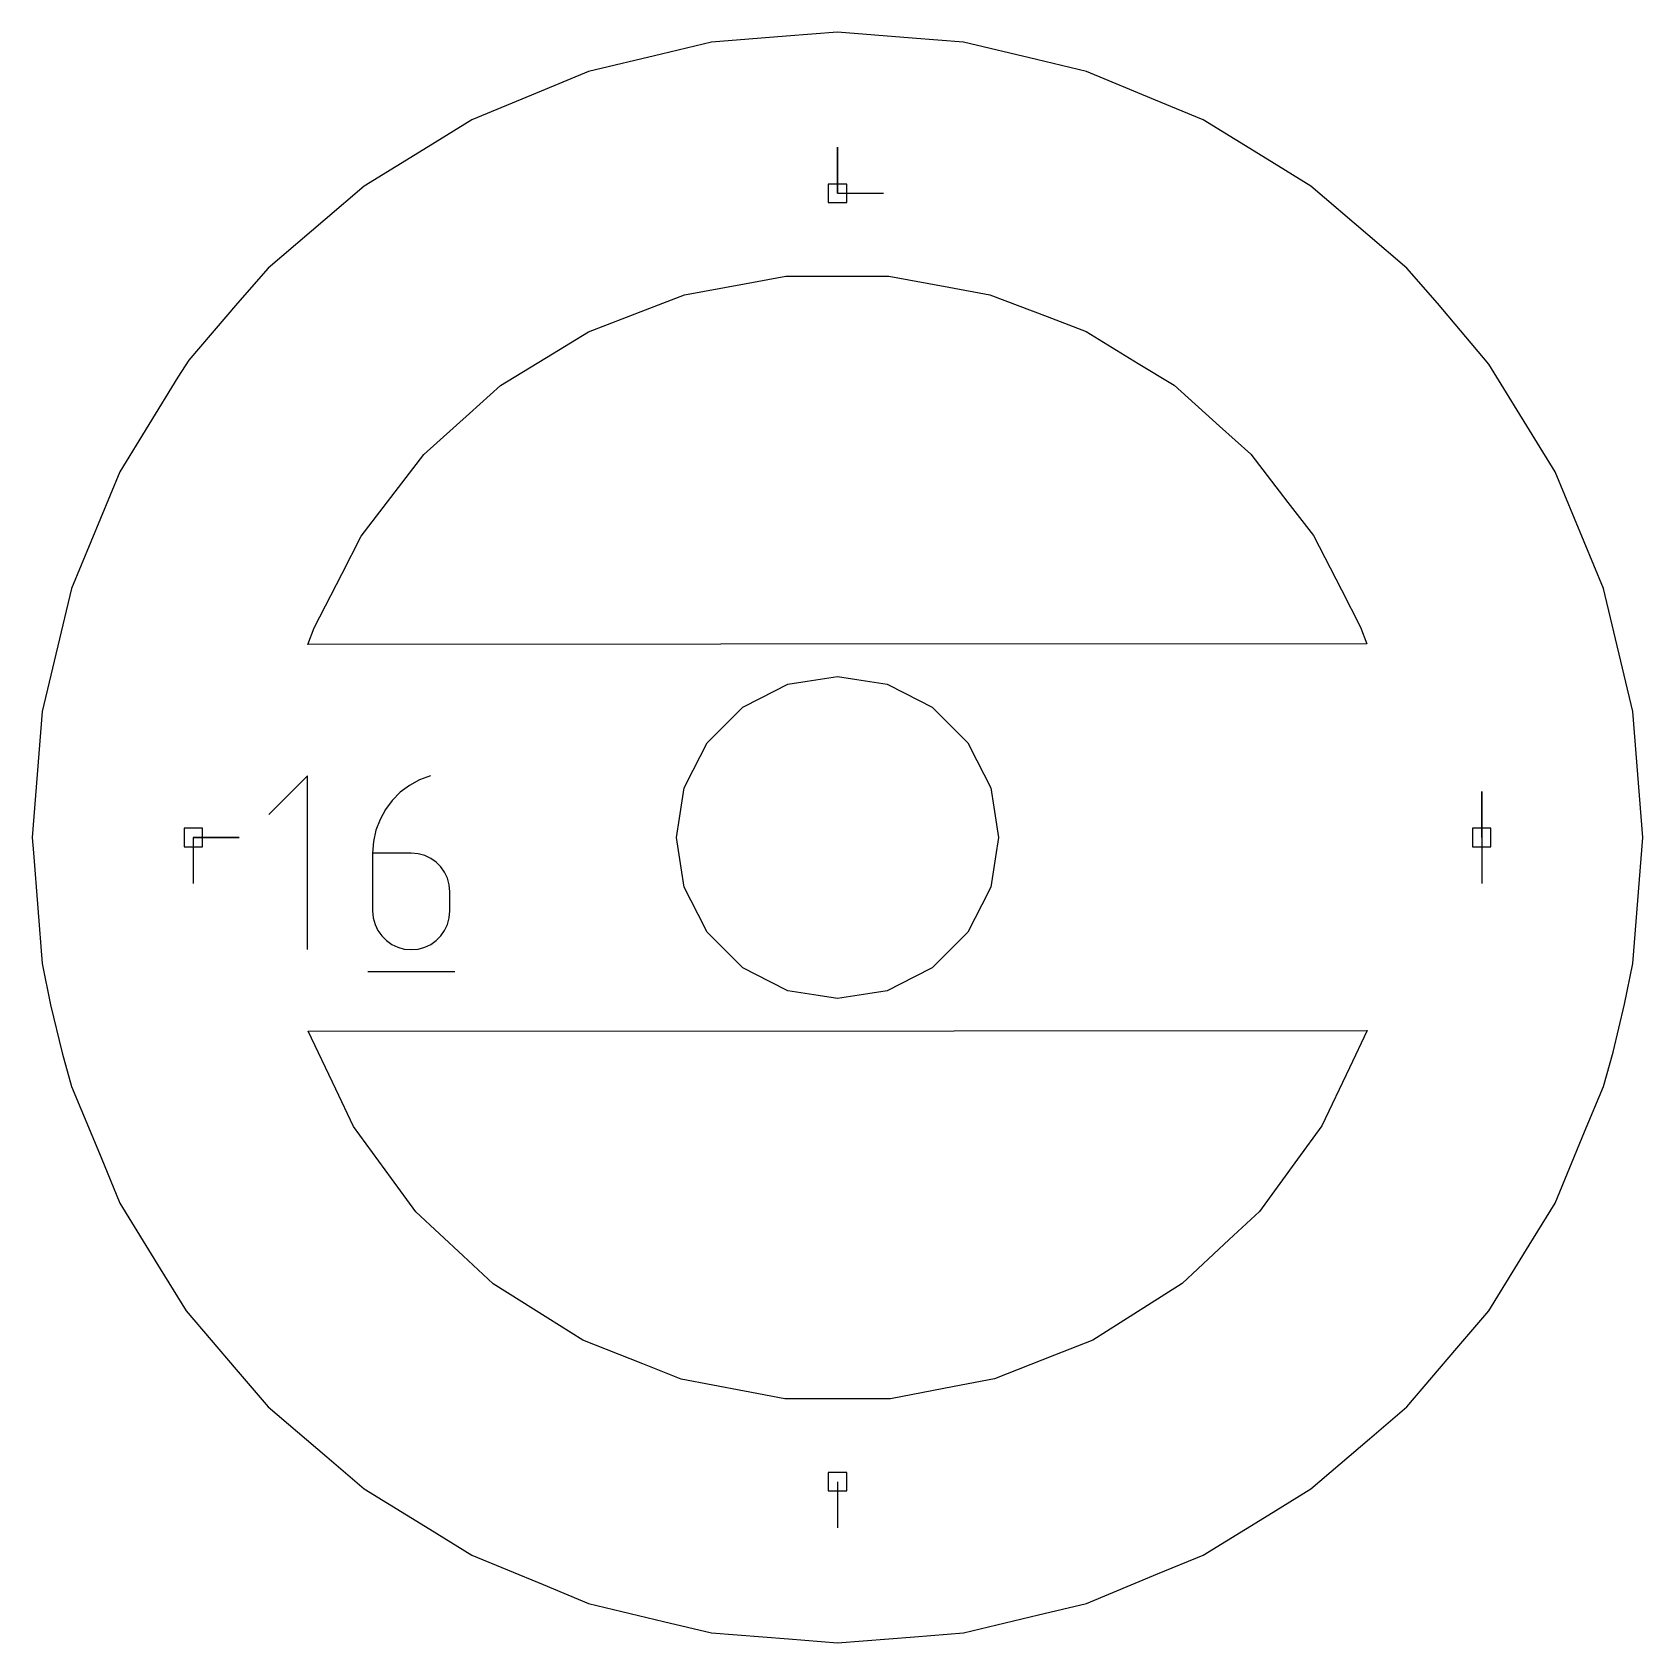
# Model space of a CAD drawing. Extents: x 0 to 800, y 0 to 1000.
# Drawn here: x 221.4 to 271.4, y 783.9 to 833.9 of the extents above; entities that cross this region are included whole.
import ezdxf

# ---------------------------------------------------------------- set-up
doc = ezdxf.new("R2010")
doc.units = 0
doc.header["$MEASUREMENT"] = 0
for name, color, linetype in [('annotation', 7, 'Continuous'), ('boundary', 7, 'Continuous'), ('hole', 7, 'Continuous')]:
    doc.layers.add(name, color=color, linetype=linetype)

msp = doc.modelspace()

# ---------------------------------------------------------------- linework, layer by layer
at = {"layer": 'annotation', "color": 1}
for p, q in [((246.366404, 828.869965), (246.366404, 830.298715)), ((246.366404, 828.869965), (246.366404, 830.298715)), ((246.366404, 830.298715), (246.366404, 828.869965)), ((246.366404, 828.869965), (247.795154, 828.869965)), ((229.90911, 810.788907), (228.708501, 809.587959)), ((229.90911, 805.388367), (229.90911, 810.788907)), ((233.392009, 810.660094), (233.076751, 810.486534)), ((233.735565, 810.788907), (233.392009, 810.660094)), ((233.735565, 810.788907), (233.735565, 810.788907)), ((232.544075, 810.022567), (232.333129, 809.740856)), ((232.793027, 810.272575), (232.544075, 810.022567)), ((233.076751, 810.486534), (232.793027, 810.272575)), ((266.366404, 808.869965), (266.366404, 810.298715)), ((266.366404, 808.869965), (266.366404, 810.298715)), ((266.366404, 810.298715), (266.366404, 808.869965)), ((232.333129, 809.740856), (232.163427, 809.431792)), ((232.038205, 809.099722), (231.960698, 808.748997)), ((232.163427, 809.431792), (232.038205, 809.099722)), ((226.366403, 808.869965), (227.795153, 808.869965)), ((226.366403, 808.869965), (227.795153, 808.869965)), ((227.795153, 808.869965), (226.366403, 808.869965)), ((226.366403, 808.869965), (226.366403, 807.441215)), ((231.960698, 808.748997), (231.934143, 808.383963)), ((266.366404, 808.869965), (266.366404, 807.441215)), ((231.934143, 808.383963), (231.934143, 806.588976)), ((233.133398, 808.383963), (231.934143, 808.383963)), ((233.349086, 808.364715), (233.133398, 808.383963)), ((233.552042, 808.309202), (233.349086, 808.364715)), ((233.738889, 808.220771), (233.552042, 808.309202)), ((233.906252, 808.102771), (233.738889, 808.220771)), ((234.050754, 807.95855), (233.906252, 808.102771)), ((234.169021, 807.791454), (234.050754, 807.95855)), ((234.257677, 807.604833), (234.169021, 807.791454)), ((234.313346, 807.402033), (234.257677, 807.604833)), ((234.332652, 807.186402), (234.313346, 807.402033)), ((234.332652, 806.588976), (234.332652, 807.186402)), ((234.332652, 807.186402), (234.332652, 807.186402)), ((231.934143, 806.588976), (231.934143, 806.588976)), ((231.934143, 806.588976), (231.953505, 806.373241)), ((234.313346, 806.373241), (234.332652, 806.588976)), ((231.953505, 806.373241), (232.009314, 806.170161)), ((232.009314, 806.170161), (232.098151, 805.983134)), ((234.169021, 805.983134), (234.257677, 806.170161)), ((234.257677, 806.170161), (234.313346, 806.373241)), ((232.098151, 805.983134), (232.216599, 805.815557)), ((232.216599, 805.815557), (232.361241, 805.67083)), ((232.361241, 805.67083), (232.528659, 805.552349)), ((232.528659, 805.552349), (232.715436, 805.463513)), ((233.552042, 805.463513), (233.738889, 805.552349)), ((233.738889, 805.552349), (233.906252, 805.67083)), ((233.906252, 805.67083), (234.050754, 805.815557)), ((234.050754, 805.815557), (234.169021, 805.983134)), ((232.715436, 805.463513), (232.918155, 805.40772)), ((232.918155, 805.40772), (233.133398, 805.388367)), ((233.133398, 805.388367), (233.349086, 805.40772)), ((233.133398, 805.388367), (233.133398, 805.388367)), ((233.349086, 805.40772), (233.552042, 805.463513)), ((231.78394, 804.7133), (234.48421, 804.7133)), ((246.366404, 788.869965), (246.366403, 787.441215))]:
    msp.add_line(p, q, dxfattribs=at)
at = {"layer": 'boundary', "color": 5}
for p, q in [((242.455542, 833.562176), (240.904286, 833.189752)), ((244.775986, 833.744798), (242.455542, 833.562176)), ((246.366404, 833.869965), (244.775986, 833.744798)), ((248.686848, 833.687344), (246.366404, 833.869965)), ((250.277265, 833.562176), (248.686848, 833.687344)), ((252.540572, 833.018804), (250.277265, 833.562176)), ((240.904286, 833.189752), (238.64098, 832.64638)), ((254.091828, 832.64638), (252.540572, 833.018804)), ((238.64098, 832.64638), (237.167082, 832.035872)), ((256.242269, 831.755639), (254.091828, 832.64638)), ((237.167082, 832.035872), (235.016641, 831.14513)), ((257.716167, 831.14513), (256.242269, 831.755639)), ((235.016641, 831.14513), (233.656394, 830.31157)), ((259.700788, 829.928952), (257.716167, 831.14513)), ((233.656394, 830.31157), (231.671773, 829.095392)), ((261.061034, 829.095392), (259.700788, 829.928952)), ((231.671773, 829.095392), (230.45867, 828.059304)), ((262.830971, 827.583724), (261.061034, 829.095392)), ((230.45867, 828.059304), (228.688734, 826.547636)), ((264.044073, 826.547636), (262.830971, 827.583724)), ((228.688734, 826.547636), (227.74432, 825.458717)), ((264.988488, 825.458717), (264.044073, 826.547636)), ((227.74432, 825.458717), (226.232652, 823.68878)), ((266.591828, 823.564596), (264.988488, 825.458717)), ((226.232652, 823.68878), (225.890911, 823.156522)), ((268.641567, 820.219727), (266.591828, 823.564596)), ((225.890911, 823.156522), (224.09124, 820.219727)), ((224.09124, 820.219727), (222.589992, 816.595391)), ((270.142815, 816.595391), (268.641567, 820.219727)), ((222.589992, 816.595391), (221.674194, 812.780829)), ((271.058613, 812.780829), (270.142815, 816.595391)), ((221.674194, 812.780829), (221.366403, 808.869965)), ((271.366404, 808.869965), (271.058613, 812.780829)), ((221.366403, 808.869965), (221.403954, 808.39284)), ((271.058613, 804.959102), (271.366404, 808.869965)), ((221.403954, 808.39284), (221.674194, 804.959102)), ((221.674194, 804.959102), (221.934077, 803.676966)), ((270.802569, 803.692491), (271.058613, 804.959102)), ((221.934077, 803.676966), (222.291239, 802.189287)), ((270.445408, 802.204812), (270.802569, 803.692491)), ((222.291239, 802.189287), (222.589992, 801.144541)), ((270.142815, 801.144541), (270.445408, 802.204812)), ((222.589992, 801.144541), (223.505753, 798.933695)), ((269.557329, 799.73105), (270.142815, 801.144541)), ((268.641567, 797.520204), (269.557329, 799.73105)), ((223.505753, 798.933695), (224.09124, 797.520204)), ((224.09124, 797.520204), (225.341581, 795.479834)), ((267.842169, 796.215705), (268.641567, 797.520204)), ((266.591828, 794.175335), (267.842169, 796.215705)), ((225.341581, 795.479834), (226.140979, 794.175335)), ((226.140979, 794.175335), (227.695109, 792.35568)), ((265.598204, 793.011949), (266.591828, 794.175335)), ((264.044073, 791.192294), (265.598204, 793.011949)), ((227.695109, 792.35568), (228.688734, 791.192294)), ((228.688734, 791.192294), (230.508388, 789.638165)), ((262.880688, 790.198671), (264.044073, 791.192294)), ((261.061034, 788.644542), (262.880688, 790.198671)), ((230.508388, 789.638165), (231.671773, 788.644542)), ((231.671773, 788.644542), (233.712142, 787.394201)), ((259.756536, 787.845144), (261.061034, 788.644542)), ((257.716167, 786.594803), (259.756536, 787.845144)), ((233.712142, 787.394201), (235.016641, 786.594803)), ((235.016641, 786.594803), (237.227487, 785.679041)), ((256.302675, 786.009316), (257.716167, 786.594803)), ((254.091828, 785.093553), (256.302675, 786.009316)), ((237.227487, 785.679041), (238.64098, 785.093553)), ((238.64098, 785.093553), (240.967863, 784.534918)), ((252.604148, 784.736393), (254.091828, 785.093553)), ((240.967863, 784.534918), (242.455542, 784.177757)), ((250.277265, 784.177757), (252.604148, 784.736393)), ((242.455542, 784.177757), (244.841168, 783.990004)), ((246.366404, 783.869965), (248.752029, 784.057718)), ((248.752029, 784.057718), (250.277265, 784.177757)), ((244.841168, 783.990004), (246.366404, 783.869965))]:
    msp.add_line(p, q, dxfattribs=at)
at = {"layer": 'hole', "color": 5}
for p, q in [((246.652154, 829.155715), (246.080654, 829.155715)), ((246.080654, 829.155715), (246.080654, 828.584215)), ((246.652154, 828.584215), (246.652154, 829.155715)), ((246.080654, 828.584215), (246.652154, 828.584215)), ((241.615718, 825.712796), (243.480654, 826.058816)), ((243.480654, 826.058816), (244.758868, 826.295976)), ((244.758868, 826.295976), (246.655632, 826.29697)), ((246.655632, 826.29697), (247.955661, 826.297652)), ((247.955661, 826.297652), (249.820959, 825.95359)), ((240.401973, 825.247075), (241.615718, 825.712796)), ((249.820959, 825.95359), (251.099421, 825.717772)), ((251.099421, 825.717772), (252.871008, 825.040132)), ((238.631098, 824.567579), (240.401973, 825.247075)), ((252.871008, 825.040132), (254.085241, 824.575682)), ((237.522323, 823.888835), (238.631098, 824.567579)), ((254.085241, 824.575682), (255.703999, 823.587079)), ((235.904602, 822.898536), (237.522323, 823.888835)), ((255.703999, 823.587079), (256.813486, 822.909497)), ((234.937798, 822.029417), (235.904602, 822.898536)), ((256.813486, 822.909497), (258.225398, 821.642921)), ((233.527216, 820.761357), (234.937798, 822.029417)), ((258.225398, 821.642921), (259.193113, 820.774818)), ((232.734644, 819.73087), (233.527216, 820.761357)), ((259.193113, 820.774818), (260.351064, 819.272533)), ((231.578268, 818.227373), (232.734644, 819.73087)), ((260.351064, 819.272533), (261.144717, 818.242876)), ((230.986376, 817.0699), (231.578268, 818.227373)), ((261.144717, 818.242876), (262.010067, 816.555012)), ((230.122797, 815.381129), (230.986376, 817.0699)), ((262.010067, 816.555012), (262.603173, 815.398161)), ((229.923977, 814.861344), (230.122797, 815.381129)), ((262.603173, 815.398161), (262.802538, 814.878587)), ((242.746615, 814.868069), (229.923977, 814.861344)), ((262.802538, 814.878587), (242.746615, 814.868069)), ((243.971075, 813.19203), (244.821319, 813.62525)), ((244.821319, 813.62525), (245.423902, 813.72069)), ((245.423902, 813.72069), (246.366404, 813.869967)), ((246.366404, 813.869967), (246.968987, 813.774527)), ((246.968987, 813.774527), (247.911489, 813.62525)), ((247.911489, 813.62525), (248.455087, 813.348273)), ((243.427477, 812.915052), (243.971075, 813.19203)), ((248.455087, 813.348273), (249.30533, 812.915052)), ((242.752721, 812.240296), (243.427477, 812.915052)), ((249.30533, 812.915052), (249.736732, 812.483651)), ((242.321319, 811.808894), (242.752721, 812.240296)), ((249.736732, 812.483651), (250.411488, 811.808894)), ((241.888098, 810.95865), (242.321319, 811.808894)), ((250.411488, 811.808894), (250.688466, 811.265296)), ((250.688466, 811.265296), (251.121686, 810.415052)), ((241.611121, 810.415052), (241.888098, 810.95865)), ((241.461843, 809.472549), (241.611121, 810.415052)), ((251.121686, 810.415052), (251.217126, 809.812468)), ((251.217126, 809.812468), (251.366403, 808.869965)), ((226.652153, 809.155715), (226.080653, 809.155715)), ((226.080653, 809.155715), (226.080653, 808.584215)), ((226.652153, 808.584215), (226.652153, 809.155715)), ((241.366404, 808.869965), (241.461843, 809.472549)), ((266.652154, 809.155715), (266.080654, 809.155715)), ((266.080654, 809.155715), (266.080654, 808.584215)), ((266.652154, 808.584215), (266.652154, 809.155715)), ((226.080653, 808.584215), (226.652153, 808.584215)), ((241.515681, 807.927464), (241.366404, 808.869965)), ((251.366403, 808.869965), (251.270964, 808.267383)), ((266.080654, 808.584215), (266.652154, 808.584215)), ((251.270964, 808.267383), (251.121686, 807.324882)), ((241.611121, 807.324882), (241.515681, 807.927464)), ((242.044342, 806.474638), (241.611121, 807.324882)), ((251.121686, 807.324882), (250.844709, 806.781283)), ((250.844709, 806.781283), (250.411488, 805.931039)), ((242.321319, 805.931039), (242.044342, 806.474638)), ((242.996075, 805.256281), (242.321319, 805.931039)), ((250.411488, 805.931039), (249.980087, 805.499636)), ((243.427477, 804.824878), (242.996075, 805.256281)), ((249.980087, 805.499636), (249.30533, 804.824878)), ((244.277721, 804.391659), (243.427477, 804.824878)), ((248.761732, 804.547902), (247.911489, 804.114683)), ((249.30533, 804.824878), (248.761732, 804.547902)), ((244.821319, 804.114683), (244.277721, 804.391659)), ((245.763821, 803.965404), (244.821319, 804.114683)), ((247.308905, 804.019242), (246.366404, 803.869964)), ((247.911489, 804.114683), (247.308905, 804.019242)), ((246.366404, 803.869964), (245.763821, 803.965404)), ((229.930269, 802.861346), (249.986193, 802.871865)), ((230.790968, 801.053752), (229.930269, 802.861346)), ((249.986193, 802.871865), (262.80883, 802.87859)), ((262.80883, 802.87859), (262.25976, 801.722336)), ((262.25976, 801.722336), (261.400957, 799.913836)), ((231.341252, 799.898078), (230.790968, 801.053752)), ((232.524326, 798.282982), (231.341252, 799.898078)), ((261.400957, 799.913836), (260.645649, 798.880442)), ((260.645649, 798.880442), (259.46427, 797.264106)), ((233.280718, 797.250379), (232.524326, 798.282982)), ((234.744555, 795.884589), (233.280718, 797.250379)), ((259.46427, 797.264106), (258.529291, 796.389917)), ((258.529291, 796.389917), (257.066887, 795.022595)), ((235.68045, 795.011379), (234.744555, 795.884589)), ((237.373562, 793.942938), (235.68045, 795.011379)), ((257.066887, 795.022595), (255.985123, 794.338358)), ((255.985123, 794.338358), (254.293133, 793.268139)), ((238.456043, 793.259837), (237.373562, 793.942938)), ((240.318877, 792.526322), (238.456043, 793.259837)), ((254.293133, 793.268139), (253.102633, 792.797923)), ((241.50987, 792.057354), (240.318877, 792.526322)), ((253.102633, 792.797923), (251.240568, 792.062456)), ((243.476905, 791.684564), (241.50987, 792.057354)), ((251.240568, 792.062456), (249.983206, 791.822795)), ((244.734517, 791.446223), (243.476905, 791.684564)), ((249.983206, 791.822795), (248.016563, 791.447939)), ((246.736565, 791.44727), (244.734517, 791.446223)), ((248.016563, 791.447939), (246.736565, 791.44727)), ((246.652154, 789.155715), (246.080654, 789.155715)), ((246.080654, 789.155715), (246.080654, 788.584215)), ((246.652154, 788.584215), (246.652154, 789.155715)), ((246.080654, 788.584215), (246.652154, 788.584215))]:
    msp.add_line(p, q, dxfattribs=at)

doc.saveas('drawing.dxf')
